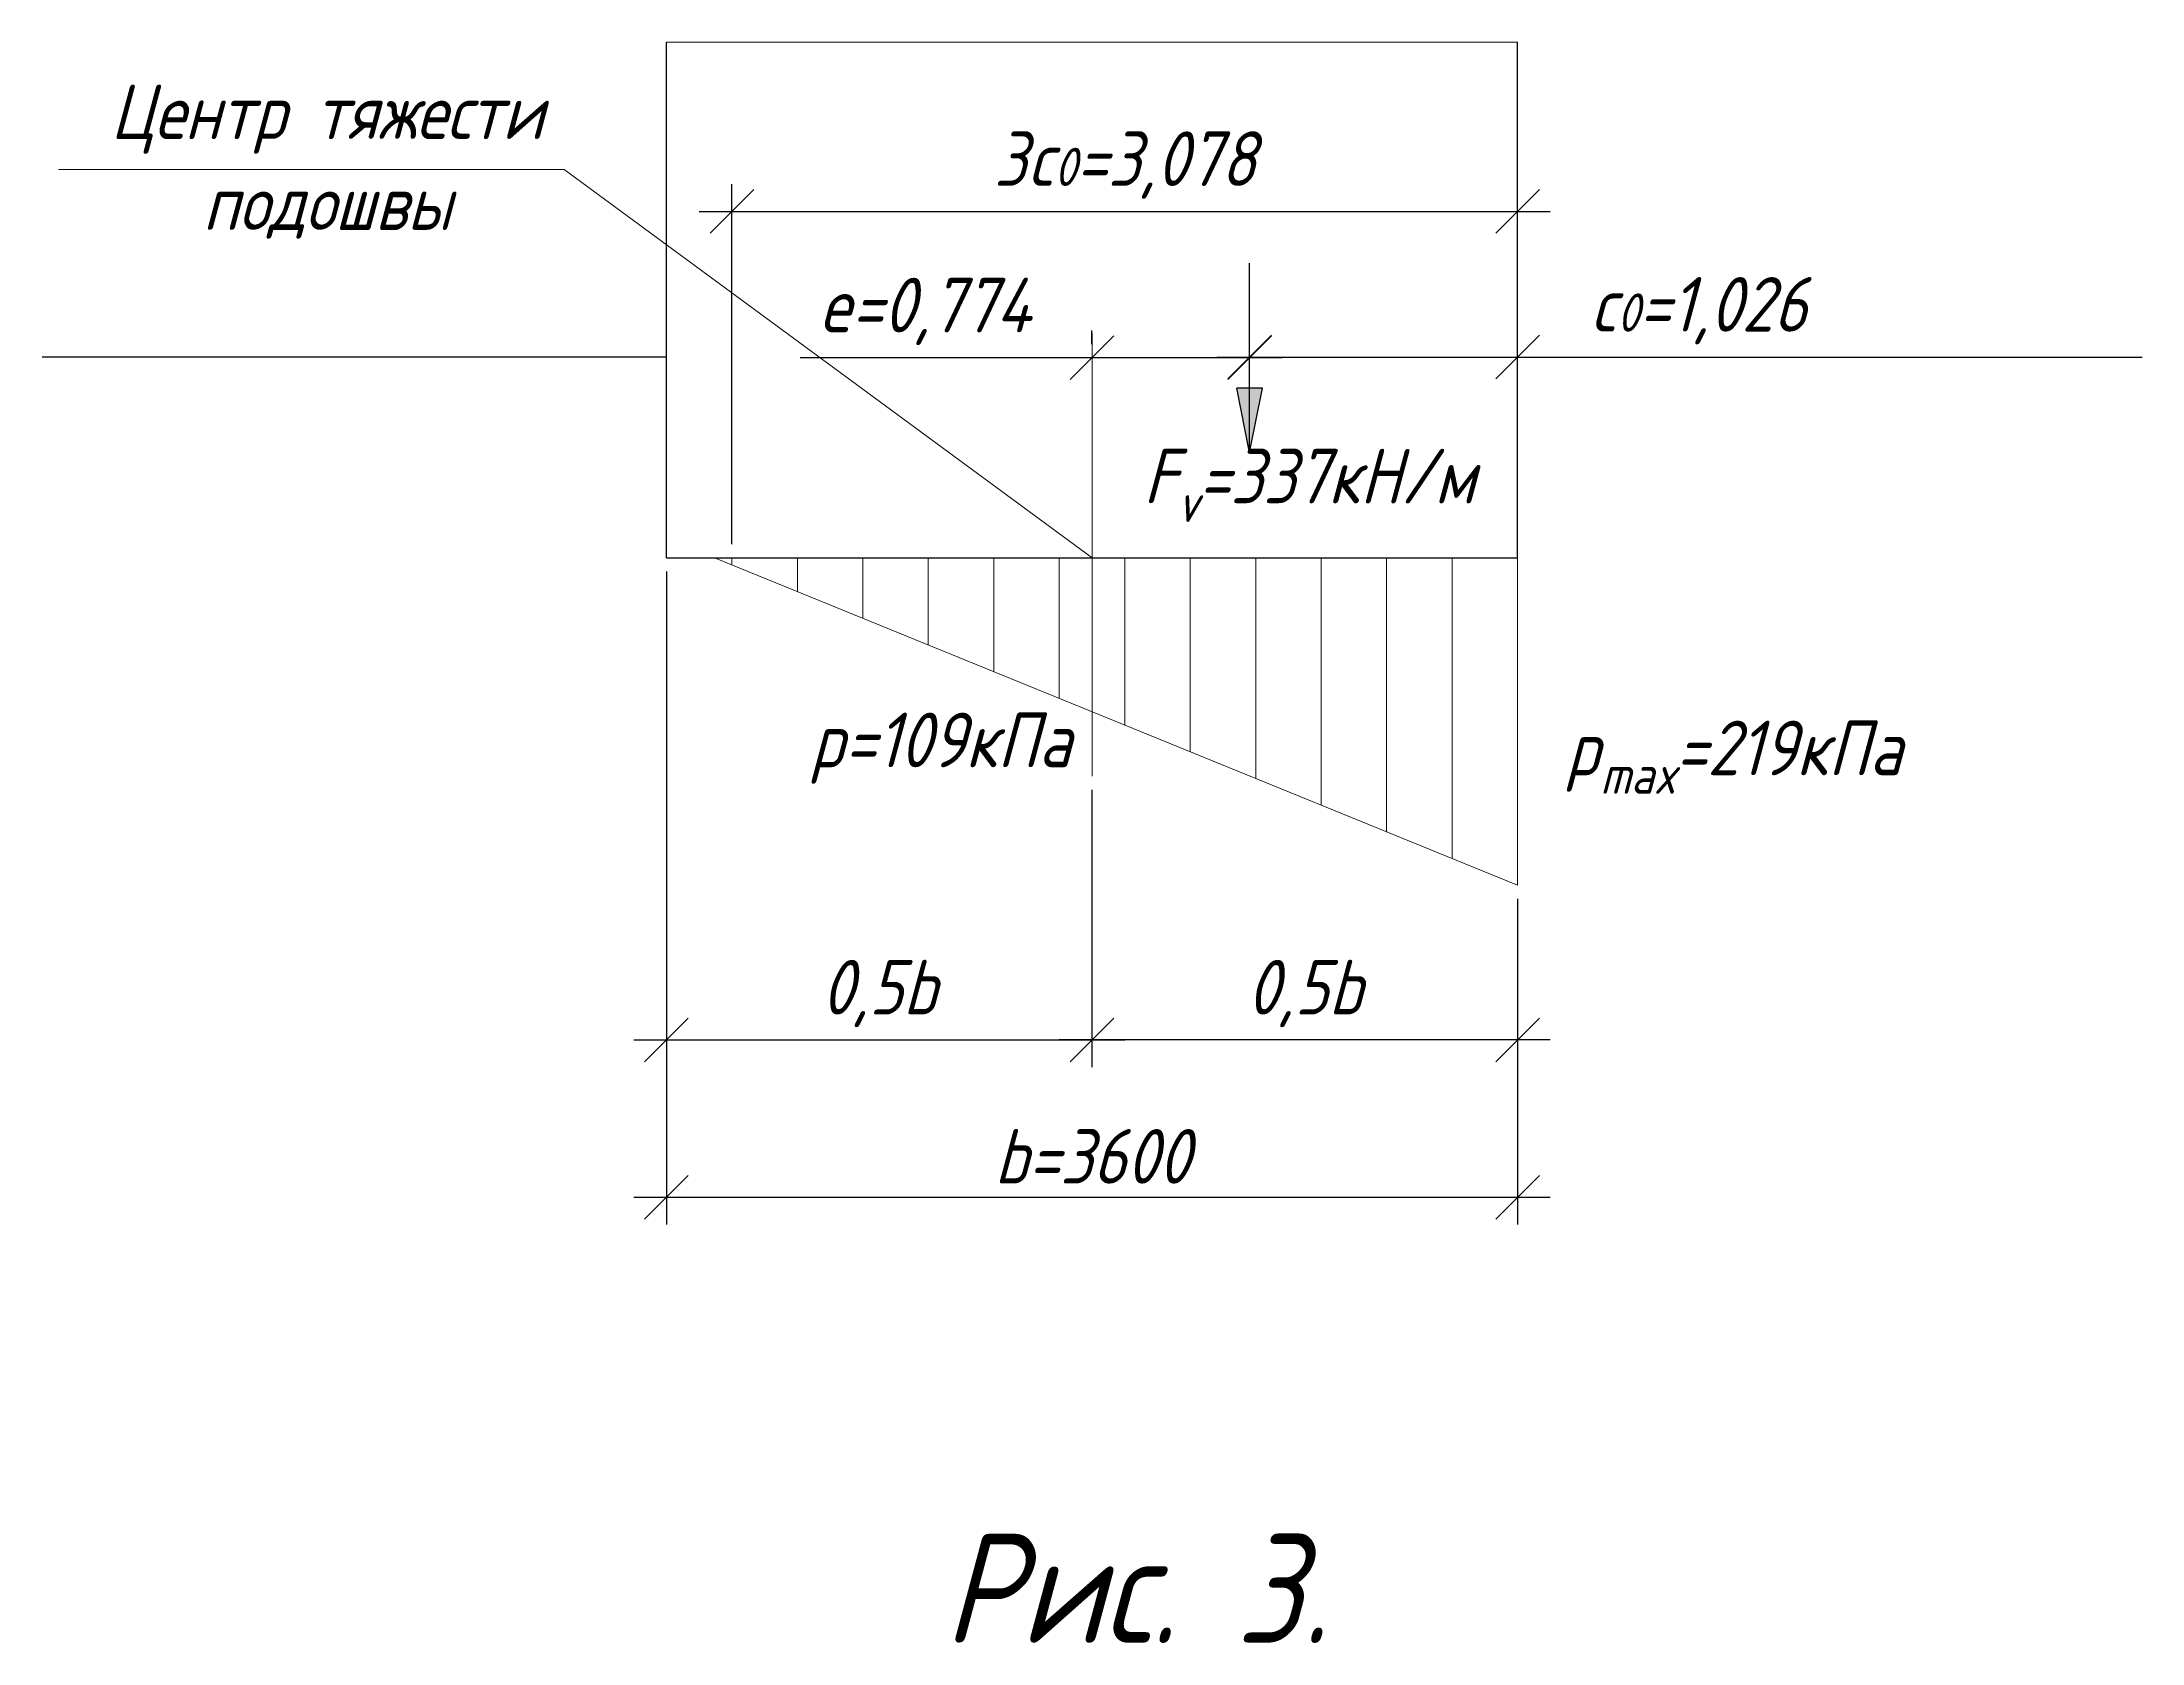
# Model space of a CAD drawing. Header units: millimetres. Extents: x -1004 to 900128, y -352756 to 107728.
# Drawn here: x 438782 to 448404, y -347480 to -340146 of the extents above; entities that cross this region are included whole.
import ezdxf

# ---------------------------------------------------------------- set-up
doc = ezdxf.new("R2010")
doc.units = ezdxf.units.MM
doc.linetypes.add('ACAD_ISO04W100', pattern=[30, 24, -3, 0, -3])
for name, color, linetype, lineweight in [('axles', 152, 'ACAD_ISO04W100', 20), ('basic', 95, 'Continuous', 30), ('size', 45, 'Continuous', 20), ('text', 13, 'Continuous', 20), ('thin', 153, 'Continuous', 18)]:
    doc.layers.add(name, color=color, linetype=linetype, lineweight=lineweight)
doc.styles.add('Structures', font='isocpeur.ttf', dxfattribs={"width": 0.85, "oblique": 15})
doc.styles.add('structures 5', font='isocpeur.ttf', dxfattribs={"width": 0.85, "oblique": 15, "height": 5})
doc.dimstyles.new('structures 3.5', dxfattribs={"dimtxt": 3.5, "dimasz": 2, "dimexe": 1.25, "dimexo": 0.625, "dimtad": 1, "dimtxsty": 'Structures', "dimblk": 'OBLIQUE', "dimcen": 2.5, "dimdle": 1.5, "dimadec": 0, "dimazin": 0, "dimtfac": 1, "dimtmove": 0, "dimatfit": 3, "dimfxl": 1, "dimarcsym": 0})

# ---------------------------------------------------------------- blocks, each defined once
blk = doc.blocks.new('_Oblique')
at = {"color": 0, "linetype": 'ByBlock', "lineweight": -2}
blk.add_line((-0.5, -0.5), (0.5, 0.5), dxfattribs=at)
blk = doc.blocks.new('*D1400')
at = {"layer": 'Defpoints', "color": 0, "transparency": 16777216}
for p in [(441643.1, -342508.4), (443593.1, -343508.4), (443593.1, -344717.2)]:
    blk.add_point(p, dxfattribs=at)
at = {"layer": 'size', "color": 0, "lineweight": -2, "transparency": 16777216}
for p, q in [((441643.1, -342570.9), (441643.1, -344842.2)), ((443593.1, -343570.9), (443593.1, -344842.2)), ((441493.1, -344717.2), (443743.1, -344717.2))]:
    blk.add_line(p, q, dxfattribs=at)
at = {"layer": 'size', "color": 0, "lineweight": -2, "transparency": 16777216, "xscale": 200, "yscale": 200, "zscale": 200, "rotation": 180}
blk.add_blockref('_Oblique', (441643.1, -344717.2), dxfattribs=at)
at = {"layer": 'size', "color": 0, "lineweight": -2, "transparency": 16777216, "xscale": 200, "yscale": 200, "zscale": 200}
blk.add_blockref('_Oblique', (443593.1, -344717.2), dxfattribs=at)
at = {"layer": 'size', "color": 0, "transparency": 16777216, "insert": (442618.1, -344504.7), "char_height": 250, "attachment_point": 5, "style": 'Structures'}
blk.add_mtext('0,5b', dxfattribs=at)
blk = doc.blocks.new('*D1401')
at = {"layer": 'Defpoints', "color": 0, "transparency": 16777216}
for p in [(443593.1, -343508.4), (445543.1, -344008.4), (443593.1, -344717.2)]:
    blk.add_point(p, dxfattribs=at)
at = {"layer": 'size', "color": 0, "lineweight": -2, "transparency": 16777216}
for p, q in [((443593.1, -343570.9), (443593.1, -344842.2)), ((445543.1, -344070.9), (445543.1, -344842.2)), ((445693.1, -344717.2), (443443.1, -344717.2))]:
    blk.add_line(p, q, dxfattribs=at)
at = {"layer": 'size', "color": 0, "lineweight": -2, "transparency": 16777216, "xscale": 200, "yscale": 200, "zscale": 200, "rotation": 180}
blk.add_blockref('_Oblique', (443593.1, -344717.2), dxfattribs=at)
at = {"layer": 'size', "color": 0, "lineweight": -2, "transparency": 16777216, "xscale": 200, "yscale": 200, "zscale": 200}
blk.add_blockref('_Oblique', (445543.1, -344717.2), dxfattribs=at)
at = {"layer": 'size', "color": 0, "transparency": 16777216, "insert": (444568.1, -344504.7), "char_height": 250, "attachment_point": 5, "style": 'Structures'}
blk.add_mtext('0,5b', dxfattribs=at)
blk = doc.blocks.new('*D1402')
at = {"layer": 'Defpoints', "color": 0, "transparency": 16777216}
for p in [(441643.1, -342508.4), (445543.1, -344008.4), (445543.1, -345437.8)]:
    blk.add_point(p, dxfattribs=at)
at = {"layer": 'size', "color": 0, "lineweight": -2, "transparency": 16777216}
for p, q in [((441643.1, -342570.9), (441643.1, -345562.8)), ((445543.1, -344070.9), (445543.1, -345562.8)), ((441493.1, -345437.8), (445693.1, -345437.8))]:
    blk.add_line(p, q, dxfattribs=at)
at = {"layer": 'size', "color": 0, "lineweight": -2, "transparency": 16777216, "xscale": 200, "yscale": 200, "zscale": 200, "rotation": 180}
blk.add_blockref('_Oblique', (441643.1, -345437.8), dxfattribs=at)
at = {"layer": 'size', "color": 0, "lineweight": -2, "transparency": 16777216, "xscale": 200, "yscale": 200, "zscale": 200}
blk.add_blockref('_Oblique', (445543.1, -345437.8), dxfattribs=at)
at = {"layer": 'size', "color": 0, "transparency": 16777216, "insert": (443593.1, -345250.3), "char_height": 250, "attachment_point": 5, "style": 'Structures'}
blk.add_mtext('b=3600', dxfattribs=at)
blk = doc.blocks.new('*D1403')
at = {"layer": 'Defpoints', "color": 0, "transparency": 16777216}
for p in [(443593.1, -341592.4), (443593.1, -341592.4), (444315.1, -341592.4)]:
    blk.add_point(p, dxfattribs=at)
at = {"layer": 'size', "color": 0, "lineweight": -2, "transparency": 16777216}
for p, q in [((443593.1, -341529.9), (443593.1, -341467.4)), ((444315.1, -341529.9), (444315.1, -341467.4)), ((443593.1, -341592.4), (442255.5, -341592.4)), ((444465.1, -341592.4), (443593.1, -341592.4))]:
    blk.add_line(p, q, dxfattribs=at)
at = {"layer": 'size', "color": 0, "lineweight": -2, "transparency": 16777216, "xscale": 200, "yscale": 200, "zscale": 200, "rotation": 180}
blk.add_blockref('_Oblique', (443593.1, -341592.4), dxfattribs=at)
at = {"layer": 'size', "color": 0, "lineweight": -2, "transparency": 16777216, "xscale": 200, "yscale": 200, "zscale": 200}
blk.add_blockref('_Oblique', (444315.1, -341592.4), dxfattribs=at)
at = {"layer": 'size', "color": 0, "transparency": 16777216, "insert": (442824.3, -341379.9), "char_height": 250, "attachment_point": 5, "style": 'Structures'}
blk.add_mtext('e=0,774', dxfattribs=at)
blk = doc.blocks.new('*D1404')
at = {"layer": 'Defpoints', "color": 0, "transparency": 16777216}
for p in [(444315.1, -341592.4), (445543.1, -341589.2), (445543.1, -341589.2)]:
    blk.add_point(p, dxfattribs=at)
at = {"layer": 'size', "color": 0, "lineweight": -2, "transparency": 16777216}
for p, q in [((444315.1, -341529.9), (444315.1, -341464.2)), ((445543.1, -341526.7), (445543.1, -341464.2)), ((444165.1, -341589.2), (445543.1, -341589.2)), ((445543.1, -341589.2), (446997.4, -341589.2))]:
    blk.add_line(p, q, dxfattribs=at)
at = {"layer": 'size', "color": 0, "lineweight": -2, "transparency": 16777216, "xscale": 200, "yscale": 200, "zscale": 200, "rotation": 180}
blk.add_blockref('_Oblique', (444315.1, -341589.2), dxfattribs=at)
at = {"layer": 'size', "color": 0, "lineweight": -2, "transparency": 16777216, "xscale": 200, "yscale": 200, "zscale": 200}
blk.add_blockref('_Oblique', (445543.1, -341589.2), dxfattribs=at)
at = {"layer": 'size', "color": 0, "transparency": 16777216, "insert": (446370.3, -341376.7), "char_height": 350, "attachment_point": 5, "style": 'Structures'}
blk.add_mtext('{\\H0.71429x;c\\H0.7x;\\S^ 0;\\H1.42857x;=1,026}', dxfattribs=at)
blk = doc.blocks.new('*D1405')
at = {"layer": 'Defpoints', "color": 0, "transparency": 16777216}
for p in [(445543.1, -340921.9), (445543.1, -341589.2), (441943.1, -342508.4)]:
    blk.add_point(p, dxfattribs=at)
at = {"layer": 'size', "color": 0, "lineweight": -2, "transparency": 16777216}
for p, q in [((441943.1, -342445.9), (441943.1, -340796.9)), ((445543.1, -341526.7), (445543.1, -340796.9)), ((441793.1, -340921.9), (445693.1, -340921.9))]:
    blk.add_line(p, q, dxfattribs=at)
at = {"layer": 'size', "color": 0, "lineweight": -2, "transparency": 16777216, "xscale": 200, "yscale": 200, "zscale": 200, "rotation": 180}
blk.add_blockref('_Oblique', (441943.1, -340921.9), dxfattribs=at)
at = {"layer": 'size', "color": 0, "lineweight": -2, "transparency": 16777216, "xscale": 200, "yscale": 200, "zscale": 200}
blk.add_blockref('_Oblique', (445543.1, -340921.9), dxfattribs=at)
at = {"layer": 'size', "color": 0, "transparency": 16777216, "insert": (443743.1, -340709.4), "char_height": 350, "attachment_point": 5, "style": 'Structures'}
blk.add_mtext('{\\H0.71429x;3c\\H0.7x;\\S^ 0;\\H1.42857x;=3,078}', dxfattribs=at)

msp = doc.modelspace()

# ---------------------------------------------------------------- hatches: boundary and pattern name
at = {"layer": 'basic'}
h = msp.add_hatch(color=256, dxfattribs=at)
h.dxf.hatch_style = 1
h.paths.add_polyline_path([(444373.842, -341731.02), (444315.111, -341731.02), (444315.111, -342025.677)])
h.paths.add_polyline_path([(444315.111, -341731.02), (444256.379, -341731.02), (444315.111, -342025.677)])

# ---------------------------------------------------------------- linework, layer by layer
at = {"layer": 'axles', "ltscale": 0.1}
msp.add_line((443593.111, -343508.442), (443593.111, -341480.324), dxfattribs=at)
at = {"layer": 'basic'}
for p, q in [((441643.111, -342508.442), (441643.111, -340145.863)), ((445543.111, -342508.442), (445543.111, -340145.863)), ((444315.111, -342025.677), (444315.111, -341159.143)), ((441643.111, -341589.219), (438781.828, -341589.219)), ((445543.111, -341589.219), (448404.394, -341589.219)), ((444373.842, -341731.02), (444256.379, -341731.02)), ((444315.111, -342025.677), (444256.379, -341731.02)), ((444315.111, -342025.677), (444373.842, -341731.02)), ((441643.111, -342508.442), (445543.111, -342508.442))]:
    msp.add_line(p, q, dxfattribs=at)
for points in [[(441643.111, -341589.219), (438781.828, -341589.219)], [(445543.111, -341589.219), (448404.394, -341589.219)]]:
    msp.add_lwpolyline(points, dxfattribs=at)
at = {"layer": 'thin'}
for p, q in [((438857.661, -340729.186), (441174.294, -340729.186)), ((441174.294, -340729.186), (443593.111, -342508.442)), ((445543.111, -344008.442), (441863.111, -342508.442)), ((441943.111, -342508.442), (441943.111, -342541.05)), ((442243.111, -342508.442), (442243.111, -342663.333)), ((442543.111, -342508.442), (442543.111, -342785.615)), ((442843.111, -342508.442), (442843.111, -342907.898)), ((443143.111, -342508.442), (443143.111, -343030.181)), ((443443.111, -342508.442), (443443.111, -343152.463)), ((443743.111, -342508.442), (443743.111, -343274.746)), ((444043.111, -342508.442), (444043.111, -343397.029)), ((444343.111, -342508.442), (444343.111, -343519.311)), ((444643.111, -342508.442), (444643.111, -343641.594)), ((444943.111, -342508.442), (444943.111, -343763.876)), ((445243.111, -342508.442), (445243.111, -343886.159)), ((445543.111, -342508.442), (445543.111, -344008.442))]:
    msp.add_line(p, q, dxfattribs=at)
msp.add_lwpolyline([(441643.111, -340145.863), (445543.111, -340145.863)], dxfattribs=at)

# ---------------------------------------------------------------- texts
at = {"layer": 'text', "attachment_point": 5, "style": 'structures 5'}
for s, insert, char_height, width in [('\\A1;Центр тяжести подошвы', (440088.448, -340693.506), 250, 2558.84936), ('\\A1;F{\\H0.7x;\\S^ v;}=337кН/м', (444588.787, -342176.691), 250, 1992.91099), ('\\A1;p=109кПа', (442899.734, -343380.71), 250, 1273.24932), ('\\A1;p{\\H0.7x;\\S^ max;}=219кПа', (446533.81, -343422.093), 250, 1724.15503), ('Рис. 3.', (443794.687, -347229.569), 500, 2515.89751)]:
    msp.add_mtext(s, dxfattribs=dict(at, insert=insert, char_height=char_height, width=width))

# ---------------------------------------------------------------- dimensions: what is measured, and where the dimension line sits
at = {"layer": 'size'}
for base, p1, text, picture, middle in [((445543.111, -340921.892), (441943.111, -342508.442), '{\\H0.71429x;3c\\H0.7x;\\S^ 0;\\H1.42857x;=3,078}', '*D1405', (443743.111, -340709.391)), ((445543.111, -341589.219), (444315.111, -341592.41), '{\\H0.71429x;c\\H0.7x;\\S^ 0;\\H1.42857x;=1,026}', '*D1404', (446370.28, -341376.718))]:
    dim = msp.add_linear_dim(base=base, p1=p1, p2=(445543.111, -341589.219), text=text, dimstyle='structures 3.5', dxfattribs=at)
    dim.commit()
    dim.dimension.update_dxf_attribs({"geometry": picture, "text_midpoint": middle})
for base, p1, p2, text, picture, middle in [((443593.111, -341592.41), (444315.111, -341592.41), (443593.111, -341592.41), 'e=0,774', '*D1403', (442824.304, -341379.91)), ((443593.111, -344717.153), (441643.111, -342508.442), (443593.111, -343508.442), '0,5b', '*D1400', (442618.111, -344504.653)), ((445543.111, -345437.821), (441643.111, -342508.442), (445543.111, -344008.442), 'b=3600', '*D1402', (443593.111, -345250.321))]:
    dim = msp.add_linear_dim(base=base, p1=p1, p2=p2, text=text, dimstyle='structures 3.5', override={"dimtxt": 2.5}, dxfattribs=at)
    dim.commit()
    dim.dimension.update_dxf_attribs({"geometry": picture, "text_midpoint": middle})
dim = msp.add_linear_dim(base=(443593.111, -344717.153), p1=(445543.111, -344008.442), p2=(443593.111, -343508.442), angle=180, text='0,5b', dimstyle='structures 3.5', override={"dimtxt": 2.5}, dxfattribs=at)
dim.commit()
dim.dimension.update_dxf_attribs({"geometry": '*D1401', "text_midpoint": (444568.111, -344504.653)})

doc.saveas('drawing.dxf')
